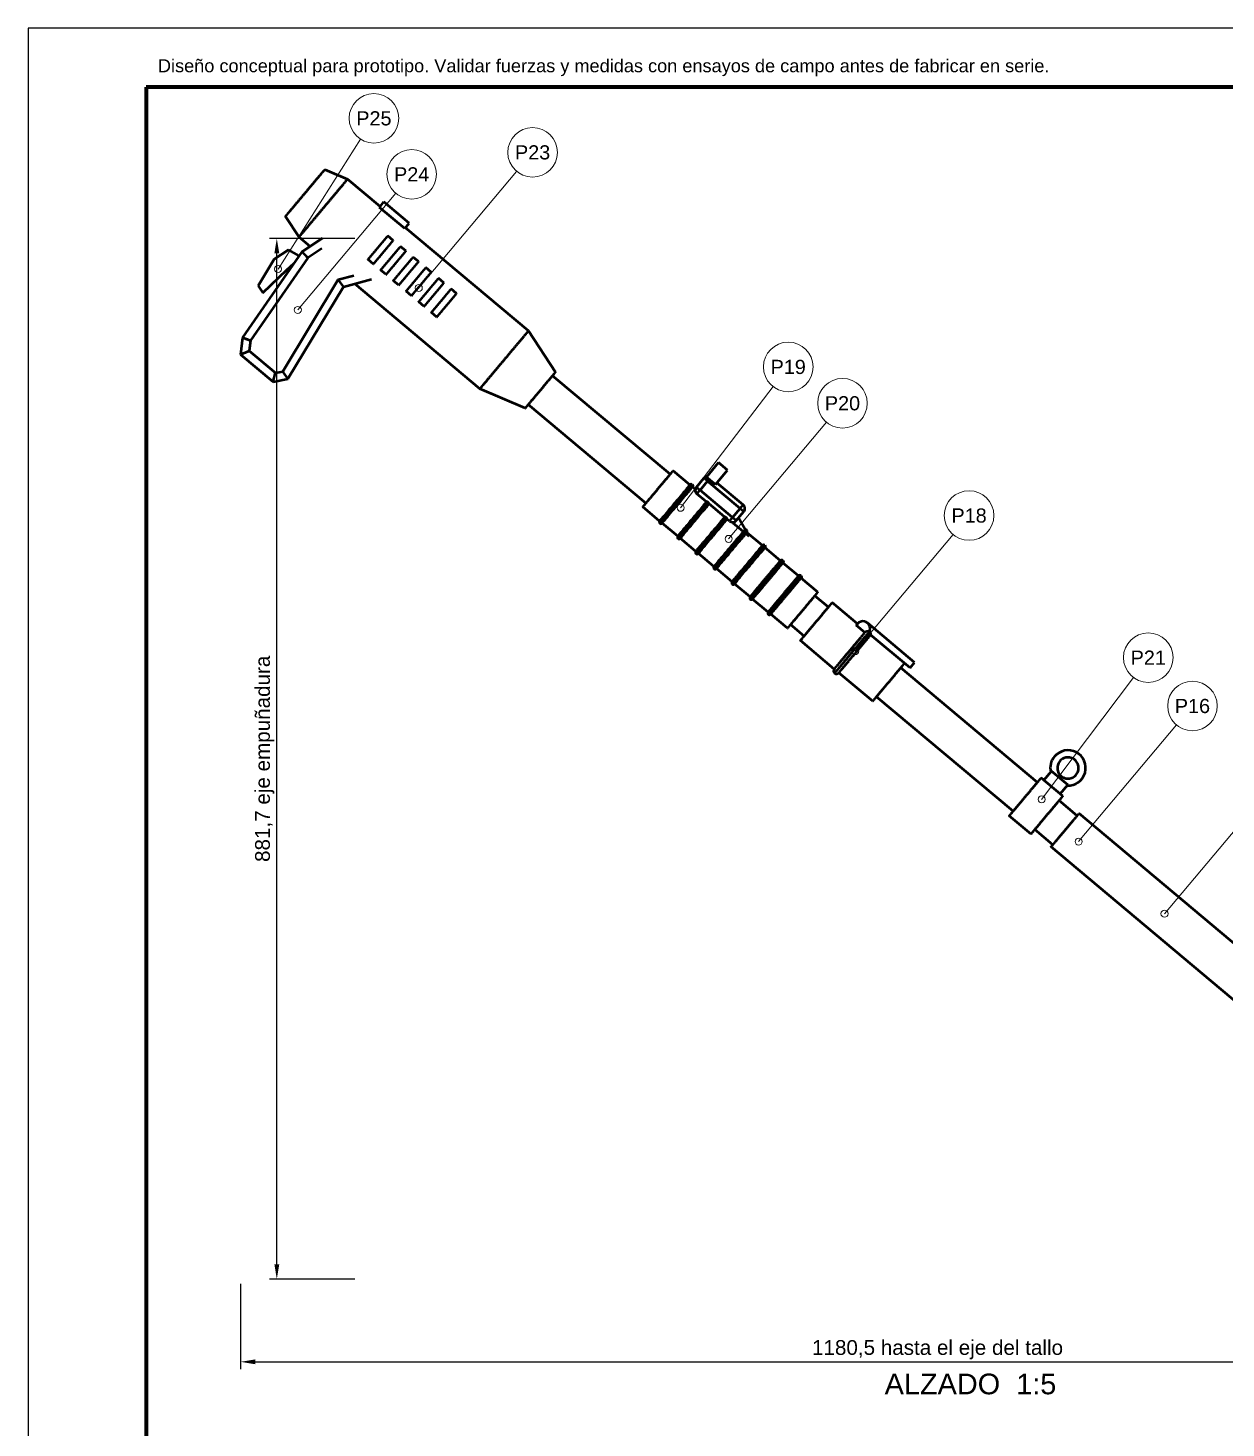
# Model space of a CAD drawing. Header units: millimetres. Extents: x 0 to 2970, y 0 to 2100.
# Drawn here: x 0 to 1015, y 914 to 2100 of the extents above; entities that cross this region are included whole.
import ezdxf
from ezdxf.enums import TextEntityAlignment as Align

# ---------------------------------------------------------------- set-up
doc = ezdxf.new("R2010")
doc.units = ezdxf.units.MM
doc.header["$LTSCALE"] = 5
for name, color, linetype, lineweight in [('COTAS', 4, 'Continuous', 18), ('MARCO', 7, 'Continuous', 70), ('TEXTO', 7, 'Continuous', 25), ('VISIBLE', 7, 'Continuous', 50)]:
    doc.layers.add(name, color=color, linetype=linetype, lineweight=lineweight)
doc.styles.get("Standard").update_dxf_attribs({"font": 'arial.ttf'})
doc.dimstyles.new('ISO25', dxfattribs={"dimscale": 5, "dimtxt": 2.5, "dimasz": 2.5, "dimexe": 1.25, "dimexo": 0.8, "dimgap": 0.8, "dimtad": 1, "dimdec": 1, "dimtxsty": 'Standard', "dimcen": 2.5, "dimclrd": 4, "dimclre": 4, "dimclrt": 7, "dimazin": 3, "dimtfac": 1, "dimtmove": 0, "dimatfit": 3})

msp = doc.modelspace()

# ---------------------------------------------------------------- linework, layer by layer
at = {"layer": 'COTAS'}
for p, q in [((281.65, 2005.76), (211.74, 1895.79)), ((413.82, 1978.55), (330.9, 1879.73)), ((311.41, 1959.95), (228.49, 1861.13)), ((631.05, 1796.19), (552.66, 1693.54)), ((676.25, 1766), (593.33, 1667.18)), ((783.46, 1670.89), (700.54, 1572.07)), ((936.08, 1549.79), (858.41, 1446.52)), ((972.64, 1509.53), (889.72, 1410.71)), ((1045.41, 1448.47), (962.49, 1349.65))]:
    msp.add_line(p, q, dxfattribs=at)
for centre, radius in [((292.92, 2023.48), 21), ((427.32, 1994.64), 21), ((324.91, 1976.04), 21), ((211.74, 1895.79), 3), ((330.9, 1879.73), 3), ((228.49, 1861.13), 3), ((643.79, 1812.88), 21), ((689.75, 1782.08), 21), ((796.96, 1686.98), 21), ((552.66, 1693.54), 3), ((593.33, 1667.18), 3), ((948.7, 1566.57), 21), ((700.54, 1572.07), 3), ((986.14, 1525.62), 21), ((858.41, 1446.52), 3), ((889.72, 1410.71), 3), ((962.49, 1349.65), 3)]:
    msp.add_circle(centre, radius, dxfattribs=at)
at = {"layer": 'MARCO'}
for p, q in [((2920, 2050), (100, 2050)), ((100, 2050), (100, 50))]:
    msp.add_line(p, q, dxfattribs=at)
at = {"layer": 'TEXTO'}
for p, q in [((2970, 2100), (0, 2100)), ((0, 2100), (0, 0))]:
    msp.add_line(p, q, dxfattribs=at)
at = {"layer": 'VISIBLE'}
for p, q in [((251.46, 1980.21), (270.64, 1971.95)), ((298.22, 1948.81), (270.64, 1971.95)), ((297.58, 1948.05), (301.43, 1952.64)), ((319.03, 1930.05), (297.58, 1948.05)), ((322.88, 1934.65), (301.43, 1952.64)), ((229.5, 1922.93), (218.04, 1940.38)), ((319.03, 1930.05), (322.88, 1934.65)), ((239, 1914.96), (229.5, 1922.93)), ((249.47, 1921.83), (232.02, 1910.37)), ((309.37, 1920.1), (304.78, 1923.96)), ((423.85, 1843.4), (319.67, 1930.82)), ((232.02, 1910.37), (181.59, 1837.82)), ((220.5, 1912.2), (208.44, 1904.05)), ((229.58, 1906.85), (220.5, 1912.2)), ((248.96, 1913.12), (237, 1905.26)), ((320.1, 1911.1), (315.5, 1914.96)), ((237, 1905.26), (188.35, 1835.28)), ((208.44, 1904.05), (194.79, 1881.56)), ((219.17, 1895.05), (225.39, 1900.82)), ((292.55, 1900.05), (287.95, 1903.91)), ((330.82, 1902.1), (326.23, 1905.96)), ((198.87, 1875.53), (219.17, 1895.05)), ((215.74, 1809.12), (262.73, 1886.83)), ((262.73, 1886.83), (276.04, 1890.4)), ((267.26, 1880.8), (290.84, 1887.12)), ((303.27, 1891.05), (298.68, 1894.91)), ((314, 1882.05), (309.4, 1885.91)), ((341.55, 1893.1), (336.95, 1896.96)), ((352.27, 1884.11), (347.68, 1887.96)), ((194.79, 1881.56), (198.87, 1875.53)), ((220.13, 1802.86), (267.26, 1880.8)), ((382.71, 1794.37), (276.69, 1883.33)), ((324.72, 1873.05), (320.13, 1876.91)), ((363, 1875.11), (358.4, 1878.96)), ((335.45, 1864.05), (330.85, 1867.91)), ((346.17, 1855.06), (341.58, 1858.91)), ((446.78, 1808.49), (423.85, 1843.4)), ((181.59, 1837.82), (180, 1823.48)), ((188.35, 1835.28), (187.37, 1826.44)), ((180, 1823.48), (207.58, 1800.34)), ((187.37, 1826.44), (209.5, 1807.87)), ((207.58, 1800.34), (220.13, 1802.86)), ((209.5, 1807.87), (215.74, 1809.12)), ((543.79, 1721.87), (444.21, 1805.43)), ((421.07, 1777.85), (382.71, 1794.37)), ((523.22, 1697.35), (423.64, 1780.91)), ((574.52, 1719.58), (584.8, 1731.84)), ((592.46, 1725.41), (584.8, 1731.84)), ((560.61, 1712.97), (546.37, 1724.93)), ((582.18, 1713.16), (592.46, 1725.41)), ((565.16, 1709.16), (562.76, 1711.17)), ((566.04, 1711.03), (572.46, 1718.7)), ((569.1, 1708.46), (575.53, 1716.12)), ((596.68, 1685.32), (569.1, 1708.46)), ((582.18, 1713.16), (574.52, 1719.58)), ((603.11, 1692.98), (575.53, 1716.12)), ((605.68, 1696.05), (583.46, 1714.69)), ((574.65, 1698.58), (566.53, 1705.4)), ((589.97, 1685.73), (576.79, 1696.79)), ((589.97, 1685.73), (576.79, 1696.79)), ((534.9, 1682.33), (520.65, 1694.29)), ((596.68, 1685.32), (603.11, 1692.98)), ((599.74, 1682.75), (606.17, 1690.41)), ((610.68, 1669.31), (601.62, 1685)), ((550.22, 1669.48), (537.05, 1680.53)), ((594.11, 1682.26), (592.11, 1683.93)), ((597.24, 1680.59), (596.82, 1681.33)), ((605.76, 1673.44), (597.24, 1680.59)), ((621.9, 1661.55), (608.83, 1672.52)), ((565.54, 1656.62), (552.37, 1667.68)), ((610.68, 1669.31), (607.91, 1671.64)), ((580.86, 1643.76), (567.69, 1654.82)), ((637.22, 1648.7), (624.04, 1659.75)), ((596.19, 1630.91), (583.01, 1641.97)), ((652.54, 1635.84), (639.36, 1646.9)), ((611.51, 1618.05), (598.33, 1629.11)), ((668.93, 1622.08), (654.68, 1634.04)), ((626.83, 1605.2), (613.65, 1616.25)), ((677.85, 1609.38), (666.36, 1619.02)), ((702.52, 1595.21), (681.07, 1613.21)), ((643.22, 1591.44), (628.97, 1603.4)), ((657.28, 1584.86), (645.79, 1594.51)), ((708.77, 1587.89), (701.66, 1593.86)), ((750.8, 1562.52), (710.97, 1595.95)), ((682.8, 1556.93), (654.07, 1581.03)), ((746.95, 1557.93), (713.51, 1585.98)), ((854.81, 1460.89), (739.14, 1557.95)), ((746.95, 1557.93), (750.8, 1562.52)), ((715.35, 1529.61), (686.63, 1553.72)), ((834.24, 1436.38), (718.57, 1533.44)), ((860.32, 1462.8), (858.02, 1464.72)), ((860.32, 1462.8), (866.75, 1470.46)), ((874.11, 1451.23), (860.32, 1462.8)), ((880.54, 1458.89), (866.75, 1470.46)), ((874.11, 1451.23), (880.54, 1458.89)), ((876.41, 1449.3), (874.11, 1451.23)), ((888.51, 1432.61), (873.19, 1445.47)), ((849.41, 1417.12), (831.03, 1432.55)), ((1058.65, 1293.11), (890.12, 1434.53)), ((867.94, 1408.1), (852.62, 1420.95)), ((1034.87, 1264.77), (866.34, 1406.18))]:
    msp.add_line(p, q, dxfattribs=at)
for centre, radius, start, end in [((575.53, 1716.12), 4, 98.59038, 140), ((575.53, 1716.12), 4, 98.59038, 140), ((569.1, 1708.46), 4, -220, -130), ((569.1, 1708.46), 4, -220, -130), ((603.11, 1692.98), 4, -40, 50), ((603.11, 1692.98), 4, -40, 50), ((535.97, 1681.43), 1.4, -220, -130), ((535.97, 1681.43), 1.4, -490, -400), ((596.68, 1685.32), 4, 230, 320), ((596.68, 1685.32), 4, 230, 320), ((551.3, 1668.58), 1.4, -220, -130), ((551.3, 1668.58), 1.4, -490, -400), ((566.62, 1655.72), 1.4, -220, -130), ((566.62, 1655.72), 1.4, -490, -400), ((581.94, 1642.87), 1.4, -220, -130), ((581.94, 1642.87), 1.4, -490, -400), ((597.26, 1630.01), 1.4, -220, -130), ((597.26, 1630.01), 1.4, -490, -400), ((612.58, 1617.15), 1.4, -220, -130), ((612.58, 1617.15), 1.4, -490, -400), ((627.9, 1604.3), 1.4, -220, -130), ((627.9, 1604.3), 1.4, -490, -400), ((707.11, 1591.35), 6, -29.49211, 155.30271), ((684.71, 1555.32), 2.5, -220, -130), ((684.71, 1555.32), 2.5, -490, -400), ((880.71, 1473.1), 15, -220, -166.8699), ((880.71, 1473.1), 15, -93.1301, 140)]:
    msp.add_arc(centre, radius, start, end, dxfattribs=at)
for points, degree in [([(218.04, 1940.38), (218.46, 1940.88), (219.69, 1942.35), (221.69, 1944.72), (224.33, 1947.88), (227.5, 1951.65), (231.03, 1955.86), (234.75, 1960.3), (238.47, 1964.73), (242, 1968.94), (245.17, 1972.71), (247.82, 1975.87), (249.81, 1978.24), (251.05, 1979.71), (251.46, 1980.21)], 1), ([(229.5, 1922.93), (230.02, 1923.54), (231.54, 1925.35), (233.99, 1928.27), (237.25, 1932.16), (241.15, 1936.8), (245.5, 1941.99), (250.07, 1947.44), (254.65, 1952.9), (259, 1958.08), (262.9, 1962.72), (266.15, 1966.61), (268.61, 1969.53), (270.13, 1971.34), (270.64, 1971.95)], 1), ([(232.02, 1910.37), (232.05, 1910.34), (232.15, 1910.24), (232.3, 1910.08), (232.51, 1909.86), (232.78, 1909.59), (233.11, 1909.26), (233.48, 1908.87), (233.9, 1908.45), (234.35, 1907.98), (234.84, 1907.48), (235.35, 1906.95), (235.89, 1906.4), (236.44, 1905.84), (237, 1905.26)], 1), ([(232.02, 1910.37), (232.05, 1910.34), (232.15, 1910.24), (232.3, 1910.08), (232.51, 1909.86), (232.78, 1909.59), (233.11, 1909.26), (233.48, 1908.87), (233.9, 1908.45), (234.35, 1907.98), (234.84, 1907.48), (235.35, 1906.95), (235.89, 1906.4), (236.44, 1905.84), (237, 1905.26)], 1), ([(267.26, 1880.8), (267.23, 1880.84), (267.15, 1880.95), (267.01, 1881.14), (266.81, 1881.4), (266.57, 1881.73), (266.27, 1882.12), (265.93, 1882.57), (265.55, 1883.07), (265.14, 1883.63), (264.69, 1884.22), (264.22, 1884.84), (263.74, 1885.49), (263.23, 1886.16), (262.73, 1886.83)], 1), ([(382.71, 1794.37), (383.23, 1794.98), (384.75, 1796.8), (387.2, 1799.72), (390.46, 1803.6), (394.36, 1808.25), (398.7, 1813.43), (403.28, 1818.88), (407.86, 1824.34), (412.21, 1829.52), (416.11, 1834.17), (419.36, 1838.05), (421.81, 1840.97), (423.34, 1842.78), (423.85, 1843.4)], 1), ([(181.59, 1837.82), (181.63, 1837.8), (181.75, 1837.75), (181.96, 1837.67), (182.25, 1837.57), (182.62, 1837.43), (183.06, 1837.26), (183.57, 1837.07), (184.13, 1836.86), (184.75, 1836.63), (185.41, 1836.38), (186.11, 1836.12), (186.84, 1835.84), (187.59, 1835.56), (188.35, 1835.28)], 1), ([(181.59, 1837.82), (181.63, 1837.8), (181.75, 1837.75), (181.96, 1837.67), (182.25, 1837.57), (182.62, 1837.43), (183.06, 1837.26), (183.57, 1837.07), (184.13, 1836.86), (184.75, 1836.63), (185.41, 1836.38), (186.11, 1836.12), (186.84, 1835.84), (187.59, 1835.56), (188.35, 1835.28)], 1), ([(180, 1823.48), (180.05, 1823.5), (180.18, 1823.56), (180.41, 1823.65), (180.73, 1823.77), (181.13, 1823.93), (181.61, 1824.13), (182.16, 1824.35), (182.77, 1824.59), (183.45, 1824.86), (184.17, 1825.15), (184.94, 1825.46), (185.73, 1825.78), (186.54, 1826.11), (187.37, 1826.44)], 1), ([(207.58, 1800.34), (207.59, 1800.39), (207.63, 1800.53), (207.69, 1800.76), (207.77, 1801.09), (207.87, 1801.49), (208, 1801.98), (208.14, 1802.55), (208.3, 1803.17), (208.48, 1803.86), (208.67, 1804.6), (208.86, 1805.38), (209.07, 1806.19), (209.28, 1807.02), (209.5, 1807.87)], 1), ([(220.13, 1802.86), (220.11, 1802.9), (220.02, 1803.02), (219.89, 1803.21), (219.7, 1803.48), (219.46, 1803.82), (219.17, 1804.22), (218.85, 1804.69), (218.48, 1805.22), (218.08, 1805.79), (217.64, 1806.4), (217.19, 1807.05), (216.72, 1807.72), (216.23, 1808.42), (215.74, 1809.12)], 1), ([(421.07, 1777.85), (421.39, 1778.23), (422.34, 1779.37), (423.87, 1781.19), (425.91, 1783.62), (428.35, 1786.52), (431.06, 1789.76), (433.92, 1793.17), (436.78, 1796.58), (439.5, 1799.82), (441.94, 1802.72), (443.97, 1805.15), (445.51, 1806.97), (446.46, 1808.11), (446.78, 1808.49)], 1), ([(520.65, 1694.29), (520.98, 1694.67), (521.93, 1695.81), (523.46, 1697.63), (525.49, 1700.06), (527.93, 1702.96), (530.65, 1706.2), (533.51, 1709.61), (536.37, 1713.02), (539.09, 1716.26), (541.52, 1719.16), (543.56, 1721.59), (545.09, 1723.41), (546.04, 1724.55), (546.37, 1724.93)], 1), ([(535.07, 1680.36), (535.42, 1680.77), (536.44, 1681.98), (538.08, 1683.94), (540.25, 1686.53), (542.86, 1689.64), (545.77, 1693.11), (548.83, 1696.75), (551.89, 1700.4), (554.8, 1703.87), (557.41, 1706.97), (559.59, 1709.57), (561.22, 1711.52), (562.24, 1712.74), (562.59, 1713.15)], 1), ([(575.53, 1716.12), (575.98, 1716.66), (576.42, 1717.19), (576.81, 1717.66)], 3), ([(550.4, 1667.5), (550.63, 1667.79), (551.34, 1668.63), (552.49, 1670), (554.05, 1671.86), (555.95, 1674.13), (558.14, 1676.74), (560.54, 1679.59), (563.06, 1682.6), (565.62, 1685.65), (568.13, 1688.64), (570.51, 1691.47), (572.66, 1694.03), (574.51, 1696.25), (576.01, 1698.03)], 1), ([(566.26, 1705.64), (566.24, 1705.67)], 1), ([(566.26, 1705.64), (566.26, 1705.64)], 1), ([(566.42, 1705.5), (566.34, 1705.57), (566.27, 1705.64)], 2), ([(566.53, 1705.4), (566.42, 1705.5)], 1), ([(565.72, 1654.65), (565.95, 1654.93), (566.66, 1655.77), (567.81, 1657.15), (569.37, 1659), (571.27, 1661.27), (573.46, 1663.88), (575.86, 1666.74), (578.38, 1669.74), (580.94, 1672.8), (583.45, 1675.79), (585.83, 1678.61), (587.98, 1681.18), (589.83, 1683.39), (591.33, 1685.17)], 1), ([(581.04, 1641.79), (581.31, 1642.12), (582.13, 1643.09), (583.45, 1644.67), (585.23, 1646.79), (587.4, 1649.37), (589.85, 1652.3), (592.51, 1655.47), (595.26, 1658.74), (597.99, 1662), (600.59, 1665.1), (602.96, 1667.92), (605, 1670.35), (606.63, 1672.3), (607.79, 1673.68)], 1), ([(596.36, 1628.94), (596.7, 1629.35), (597.72, 1630.56), (599.36, 1632.51), (601.54, 1635.11), (604.15, 1638.22), (607.05, 1641.68), (610.11, 1645.33), (613.17, 1648.98), (616.08, 1652.44), (618.69, 1655.55), (620.87, 1658.15), (622.51, 1660.1), (623.52, 1661.31), (623.87, 1661.72)], 1), ([(611.51, 1618.05), (611.83, 1618.44), (612.78, 1619.57), (614.31, 1621.4), (616.35, 1623.82), (618.78, 1626.73), (621.5, 1629.97), (624.36, 1633.37), (627.22, 1636.78), (629.94, 1640.02), (632.38, 1642.93), (634.41, 1645.35), (635.95, 1647.18), (636.9, 1648.31), (637.22, 1648.7)], 1), ([(611.68, 1616.08), (612.02, 1616.49), (613.04, 1617.7), (614.68, 1619.66), (616.86, 1622.25), (619.47, 1625.36), (622.37, 1628.83), (625.43, 1632.47), (628.5, 1636.12), (631.4, 1639.59), (634.01, 1642.7), (636.19, 1645.29), (637.83, 1647.24), (638.85, 1648.46), (639.19, 1648.87)], 1), ([(613.65, 1616.25), (613.97, 1616.64), (614.92, 1617.77), (616.46, 1619.6), (618.49, 1622.02), (620.93, 1624.93), (623.65, 1628.17), (626.51, 1631.57), (629.37, 1634.98), (632.09, 1638.22), (634.52, 1641.13), (636.56, 1643.55), (638.09, 1645.38), (639.04, 1646.51), (639.36, 1646.9)], 1), ([(626.83, 1605.2), (627.15, 1605.58), (628.1, 1606.71), (629.63, 1608.54), (631.67, 1610.97), (634.11, 1613.87), (636.82, 1617.11), (639.68, 1620.52), (642.54, 1623.93), (645.26, 1627.17), (647.7, 1630.07), (649.73, 1632.5), (651.27, 1634.32), (652.22, 1635.46), (652.54, 1635.84)], 1), ([(627, 1603.23), (627.35, 1603.64), (628.36, 1604.85), (630, 1606.8), (632.18, 1609.4), (634.79, 1612.51), (637.69, 1615.97), (640.76, 1619.62), (643.82, 1623.27), (646.72, 1626.73), (649.33, 1629.84), (651.51, 1632.44), (653.15, 1634.39), (654.17, 1635.6), (654.51, 1636.01)], 1), ([(628.97, 1603.4), (629.29, 1603.78), (630.25, 1604.92), (631.78, 1606.74), (633.81, 1609.17), (636.25, 1612.07), (638.97, 1615.31), (641.83, 1618.72), (644.69, 1622.13), (647.41, 1625.37), (649.84, 1628.27), (651.88, 1630.7), (653.41, 1632.52), (654.36, 1633.66), (654.68, 1634.04)], 1), ([(643.22, 1591.44), (643.54, 1591.83), (644.49, 1592.96), (646.03, 1594.78), (648.06, 1597.21), (650.5, 1600.12), (653.22, 1603.35), (656.08, 1606.76), (658.94, 1610.17), (661.65, 1613.41), (664.09, 1616.32), (666.13, 1618.74), (667.66, 1620.57), (668.61, 1621.7), (668.93, 1622.08)], 1), ([(654.07, 1581.03), (654.41, 1581.44), (655.41, 1582.63), (657.01, 1584.54), (659.15, 1587.09), (661.71, 1590.14), (664.56, 1593.54), (667.57, 1597.12), (670.57, 1600.7), (673.42, 1604.1), (675.98, 1607.15), (678.12, 1609.7), (679.73, 1611.61), (680.73, 1612.8), (681.07, 1613.21)], 1), ([(682.8, 1556.93), (683.06, 1557.24), (683.82, 1558.16), (685.07, 1559.64), (686.75, 1561.65), (688.8, 1564.09), (691.14, 1566.87), (693.67, 1569.89), (696.31, 1573.03), (698.94, 1576.17), (701.48, 1579.19), (703.81, 1581.97), (705.85, 1584.41), (707.53, 1586.41), (708.77, 1587.89)], 1), ([(683.1, 1553.41), (683.42, 1553.79), (684.37, 1554.91), (685.9, 1556.74), (687.95, 1559.18), (690.43, 1562.14), (693.24, 1565.49), (696.26, 1569.09), (699.37, 1572.79), (702.42, 1576.43), (705.3, 1579.86), (707.88, 1582.93), (710.05, 1585.52), (711.72, 1587.51), (712.81, 1588.81)], 1), ([(686.63, 1553.72), (686.96, 1554.12), (687.96, 1555.31), (689.57, 1557.23), (691.71, 1559.77), (694.27, 1562.82), (697.12, 1566.22), (700.12, 1569.8), (703.13, 1573.38), (705.98, 1576.78), (708.54, 1579.83), (710.68, 1582.38), (712.29, 1584.3), (713.28, 1585.49), (713.62, 1585.89)], 1), ([(712.33, 1588.4), (712.35, 1588.44)], 1), ([(712.81, 1588.81), (712.72, 1588.89), (712.62, 1588.96)], 2), ([(715.35, 1529.61), (715.69, 1530.01), (716.69, 1531.2), (718.3, 1533.12), (720.43, 1535.67), (722.99, 1538.72), (725.85, 1542.12), (728.85, 1545.7), (731.85, 1549.28), (734.71, 1552.68), (737.27, 1555.73), (739.4, 1558.28), (741.01, 1560.19), (742.01, 1561.38), (742.35, 1561.78)], 1), ([(831.03, 1432.55), (831.36, 1432.95), (832.36, 1434.14), (833.97, 1436.06), (836.11, 1438.61), (838.67, 1441.66), (841.52, 1445.06), (844.52, 1448.64), (847.53, 1452.22), (850.38, 1455.62), (852.94, 1458.67), (855.08, 1461.21), (856.69, 1463.13), (857.68, 1464.32), (858.02, 1464.72)], 1), ([(849.41, 1417.12), (849.75, 1417.53), (850.75, 1418.72), (852.36, 1420.63), (854.49, 1423.18), (857.05, 1426.23), (859.9, 1429.63), (862.91, 1433.21), (865.91, 1436.79), (868.77, 1440.19), (871.32, 1443.24), (873.46, 1445.79), (875.07, 1447.7), (876.07, 1448.89), (876.41, 1449.3)], 1), ([(866.34, 1406.18), (866.64, 1406.54), (867.52, 1407.59), (868.93, 1409.27), (870.82, 1411.52), (873.07, 1414.21), (875.58, 1417.2), (878.23, 1420.35), (880.88, 1423.51), (883.39, 1426.5), (885.64, 1429.19), (887.53, 1431.43), (888.94, 1433.12), (889.82, 1434.17), (890.12, 1434.53)], 1)]:
    msp.add_open_spline(points, degree=degree, dxfattribs=at)
for points, degree, knots in [([(287.95, 1903.91), (288.56, 1904.63), (289.16, 1905.35), (289.78, 1906.08), (290.39, 1906.81), (291.01, 1907.55), (291.63, 1908.29), (292.25, 1909.03), (292.88, 1909.78), (294.13, 1911.27), (295.38, 1912.76), (296, 1913.5), (296.62, 1914.24), (297.24, 1914.97), (297.86, 1915.71), (298.46, 1916.43), (299.07, 1917.16), (299.67, 1917.87), (300.27, 1918.59), (300.86, 1919.29), (301.44, 1919.99), (302.02, 1920.67), (302.59, 1921.35), (303.15, 1922.01), (303.7, 1922.68), (304.24, 1923.32), (304.78, 1923.96)], 2, [0, 0, 0, 0.0714286, 0.0714286, 0.1428571, 0.1428571, 0.2142857, 0.2142857, 0.2857143, 0.2857143, 0.4285714, 0.4285714, 0.5, 0.5, 0.5714286, 0.5714286, 0.6428571, 0.6428571, 0.7142857, 0.7142857, 0.7857143, 0.7857143, 0.8571429, 0.8571429, 0.9285714, 0.9285714, 1, 1, 1]), ([(292.55, 1900.05), (293.15, 1900.77), (293.76, 1901.49), (294.37, 1902.22), (294.99, 1902.96), (295.61, 1903.7), (296.23, 1904.43), (296.85, 1905.18), (297.48, 1905.92), (298.73, 1907.41), (299.98, 1908.9), (300.6, 1909.64), (301.22, 1910.38), (301.84, 1911.12), (302.45, 1911.85), (303.06, 1912.58), (303.67, 1913.3), (304.27, 1914.02), (304.87, 1914.73), (305.45, 1915.43), (306.04, 1916.13), (306.61, 1916.81), (307.19, 1917.49), (307.74, 1918.16), (308.3, 1918.82), (308.84, 1919.46), (309.37, 1920.1)], 2, [0, 0, 0, 0.0714286, 0.0714286, 0.1428571, 0.1428571, 0.2142857, 0.2142857, 0.2857143, 0.2857143, 0.4285714, 0.4285714, 0.5, 0.5, 0.5714286, 0.5714286, 0.6428571, 0.6428571, 0.7142857, 0.7142857, 0.7857143, 0.7857143, 0.8571429, 0.8571429, 0.9285714, 0.9285714, 1, 1, 1]), ([(298.68, 1894.91), (299.28, 1895.63), (299.89, 1896.35), (300.5, 1897.08), (301.12, 1897.81), (301.74, 1898.55), (302.36, 1899.29), (302.98, 1900.04), (303.6, 1900.78), (304.85, 1902.27), (306.1, 1903.76), (306.73, 1904.5), (307.35, 1905.24), (307.96, 1905.98), (308.58, 1906.71), (309.19, 1907.44), (309.8, 1908.16), (310.4, 1908.87), (311, 1909.59), (311.58, 1910.29), (312.17, 1910.99), (312.74, 1911.67), (313.31, 1912.35), (313.87, 1913.02), (314.43, 1913.68), (314.96, 1914.32), (315.5, 1914.96)], 2, [0, 0, 0, 0.0714286, 0.0714286, 0.1428571, 0.1428571, 0.2142857, 0.2142857, 0.2857143, 0.2857143, 0.4285714, 0.4285714, 0.5, 0.5, 0.5714286, 0.5714286, 0.6428571, 0.6428571, 0.7142857, 0.7142857, 0.7857143, 0.7857143, 0.8571429, 0.8571429, 0.9285714, 0.9285714, 1, 1, 1]), ([(303.27, 1891.05), (303.88, 1891.77), (304.48, 1892.49), (305.1, 1893.23), (305.71, 1893.96), (306.33, 1894.7), (306.95, 1895.44), (307.58, 1896.18), (308.2, 1896.92), (309.45, 1898.41), (310.7, 1899.9), (311.32, 1900.64), (311.94, 1901.38), (312.56, 1902.12), (313.18, 1902.85), (313.79, 1903.58), (314.39, 1904.3), (314.99, 1905.02), (315.59, 1905.73), (316.18, 1906.43), (316.77, 1907.13), (317.34, 1907.81), (317.91, 1908.5), (318.47, 1909.16), (319.02, 1909.82), (319.56, 1910.46), (320.1, 1911.1)], 2, [0, 0, 0, 0.0714286, 0.0714286, 0.1428571, 0.1428571, 0.2142857, 0.2142857, 0.2857143, 0.2857143, 0.4285714, 0.4285714, 0.5, 0.5, 0.5714286, 0.5714286, 0.6428571, 0.6428571, 0.7142857, 0.7142857, 0.7857143, 0.7857143, 0.8571429, 0.8571429, 0.9285714, 0.9285714, 1, 1, 1]), ([(309.4, 1885.91), (310.01, 1886.63), (310.61, 1887.35), (311.23, 1888.08), (311.84, 1888.81), (312.46, 1889.55), (313.08, 1890.29), (314.33, 1891.78), (315.58, 1893.27), (316.2, 1894.02), (316.83, 1894.76), (317.45, 1895.5), (318.07, 1896.24), (318.69, 1896.98), (319.3, 1897.71), (319.91, 1898.44), (320.52, 1899.16), (321.12, 1899.88), (321.72, 1900.59), (322.31, 1901.29), (322.89, 1901.99), (323.47, 1902.67), (324.04, 1903.35), (324.6, 1904.02), (325.15, 1904.68), (325.69, 1905.32), (326.23, 1905.96)], 2, [0, 0, 0, 0.0714286, 0.0714286, 0.1428571, 0.1428571, 0.2142857, 0.2142857, 0.3571429, 0.3571429, 0.4285714, 0.4285714, 0.5, 0.5, 0.5714286, 0.5714286, 0.6428571, 0.6428571, 0.7142857, 0.7142857, 0.7857143, 0.7857143, 0.8571429, 0.8571429, 0.9285714, 0.9285714, 1, 1, 1]), ([(314, 1882.05), (314.6, 1882.77), (315.21, 1883.5), (315.82, 1884.23), (316.44, 1884.96), (317.06, 1885.7), (317.68, 1886.44), (318.92, 1887.92), (320.18, 1889.41), (320.8, 1890.16), (321.42, 1890.9), (322.05, 1891.64), (322.67, 1892.39), (323.28, 1893.12), (323.9, 1893.85), (324.51, 1894.58), (325.12, 1895.31), (325.72, 1896.02), (326.32, 1896.73), (326.9, 1897.43), (327.49, 1898.13), (328.06, 1898.81), (328.64, 1899.5), (329.19, 1900.16), (329.75, 1900.82), (330.29, 1901.46), (330.82, 1902.1)], 2, [0, 0, 0, 0.0714286, 0.0714286, 0.1428571, 0.1428571, 0.2142857, 0.2142857, 0.3571429, 0.3571429, 0.4285714, 0.4285714, 0.5, 0.5, 0.5714286, 0.5714286, 0.6428571, 0.6428571, 0.7142857, 0.7142857, 0.7857143, 0.7857143, 0.8571429, 0.8571429, 0.9285714, 0.9285714, 1, 1, 1]), ([(320.13, 1876.91), (320.73, 1877.63), (321.34, 1878.35), (321.95, 1879.08), (322.56, 1879.82), (323.18, 1880.55), (323.8, 1881.29), (325.05, 1882.78), (326.3, 1884.27), (326.93, 1885.02), (327.55, 1885.76), (328.18, 1886.5), (328.8, 1887.24), (329.41, 1887.98), (330.03, 1888.71), (330.64, 1889.44), (331.25, 1890.16), (331.85, 1890.88), (332.44, 1891.59), (333.03, 1892.29), (333.62, 1892.99), (334.19, 1893.67), (334.76, 1894.35), (335.32, 1895.02), (335.88, 1895.68), (336.41, 1896.32), (336.95, 1896.96)], 2, [0, 0, 0, 0.0714286, 0.0714286, 0.1428571, 0.1428571, 0.2142857, 0.2142857, 0.3571429, 0.3571429, 0.4285714, 0.4285714, 0.5, 0.5, 0.5714286, 0.5714286, 0.6428571, 0.6428571, 0.7142857, 0.7142857, 0.7857143, 0.7857143, 0.8571429, 0.8571429, 0.9285714, 0.9285714, 1, 1, 1]), ([(324.72, 1873.05), (325.33, 1873.77), (325.93, 1874.5), (326.55, 1875.23), (327.16, 1875.96), (327.78, 1876.7), (328.4, 1877.44), (329.65, 1878.92), (330.9, 1880.42), (331.52, 1881.16), (332.15, 1881.9), (332.77, 1882.65), (333.39, 1883.39), (334.01, 1884.12), (334.63, 1884.86), (335.23, 1885.58), (335.84, 1886.31), (336.44, 1887.02), (337.04, 1887.73), (337.63, 1888.43), (338.21, 1889.13), (338.79, 1889.81), (339.36, 1890.5), (339.92, 1891.16), (340.47, 1891.82), (341.01, 1892.46), (341.55, 1893.1)], 2, [0, 0, 0, 0.0714286, 0.0714286, 0.1428571, 0.1428571, 0.2142857, 0.2142857, 0.3571429, 0.3571429, 0.4285714, 0.4285714, 0.5, 0.5, 0.5714286, 0.5714286, 0.6428571, 0.6428571, 0.7142857, 0.7142857, 0.7857143, 0.7857143, 0.8571429, 0.8571429, 0.9285714, 0.9285714, 1, 1, 1]), ([(330.85, 1867.91), (331.46, 1868.63), (332.06, 1869.35), (332.68, 1870.09), (333.29, 1870.82), (333.91, 1871.56), (334.53, 1872.29), (335.78, 1873.78), (337.03, 1875.27), (337.65, 1876.02), (338.28, 1876.76), (338.9, 1877.5), (339.52, 1878.24), (340.14, 1878.98), (340.75, 1879.71), (341.36, 1880.44), (341.97, 1881.16), (342.57, 1881.88), (343.17, 1882.59), (343.76, 1883.29), (344.34, 1883.99), (344.92, 1884.67), (345.49, 1885.36), (346.04, 1886.02), (346.6, 1886.68), (347.14, 1887.32), (347.68, 1887.96)], 2, [0, 0, 0, 0.0714286, 0.0714286, 0.1428571, 0.1428571, 0.2142857, 0.2142857, 0.3571429, 0.3571429, 0.4285714, 0.4285714, 0.5, 0.5, 0.5714286, 0.5714286, 0.6428571, 0.6428571, 0.7142857, 0.7142857, 0.7857143, 0.7857143, 0.8571429, 0.8571429, 0.9285714, 0.9285714, 1, 1, 1]), ([(335.45, 1864.05), (336.05, 1864.78), (336.66, 1865.5), (337.27, 1866.23), (337.89, 1866.96), (338.51, 1867.7), (339.13, 1868.44), (340.37, 1869.92), (341.62, 1871.42), (342.25, 1872.16), (342.87, 1872.91), (343.5, 1873.65), (344.12, 1874.39), (344.73, 1875.12), (345.35, 1875.86), (345.96, 1876.58), (346.57, 1877.31), (347.17, 1878.02), (347.77, 1878.73), (348.35, 1879.43), (348.94, 1880.13), (349.51, 1880.82), (350.08, 1881.5), (350.64, 1882.16), (351.2, 1882.82), (351.73, 1883.46), (352.27, 1884.11)], 2, [0, 0, 0, 0.0714286, 0.0714286, 0.1428571, 0.1428571, 0.2142857, 0.2142857, 0.3571429, 0.3571429, 0.4285714, 0.4285714, 0.5, 0.5, 0.5714286, 0.5714286, 0.6428571, 0.6428571, 0.7142857, 0.7142857, 0.7857143, 0.7857143, 0.8571429, 0.8571429, 0.9285714, 0.9285714, 1, 1, 1]), ([(341.58, 1858.91), (342.18, 1859.63), (342.79, 1860.35), (343.4, 1861.09), (344.01, 1861.82), (344.63, 1862.56), (345.25, 1863.3), (346.5, 1864.78), (347.75, 1866.27), (348.38, 1867.02), (349, 1867.76), (349.62, 1868.5), (350.25, 1869.24), (350.86, 1869.98), (351.48, 1870.71), (352.09, 1871.44), (352.7, 1872.17), (353.3, 1872.88), (353.89, 1873.59), (354.48, 1874.29), (355.07, 1874.99), (355.64, 1875.67), (356.21, 1876.36), (356.77, 1877.02), (357.33, 1877.68), (357.86, 1878.32), (358.4, 1878.96)], 2, [0, 0, 0, 0.0714286, 0.0714286, 0.1428571, 0.1428571, 0.2142857, 0.2142857, 0.3571429, 0.3571429, 0.4285714, 0.4285714, 0.5, 0.5, 0.5714286, 0.5714286, 0.6428571, 0.6428571, 0.7142857, 0.7142857, 0.7857143, 0.7857143, 0.8571429, 0.8571429, 0.9285714, 0.9285714, 1, 1, 1]), ([(346.17, 1855.06), (346.78, 1855.78), (347.38, 1856.5), (348, 1857.23), (348.61, 1857.96), (349.23, 1858.7), (349.85, 1859.44), (351.1, 1860.93), (352.35, 1862.42), (352.97, 1863.16), (353.6, 1863.91), (354.22, 1864.65), (354.84, 1865.39), (355.46, 1866.12), (356.08, 1866.86), (356.68, 1867.58), (357.29, 1868.31), (357.89, 1869.02), (358.49, 1869.74), (359.08, 1870.44), (359.66, 1871.13), (360.24, 1871.82), (360.81, 1872.5), (361.37, 1873.16), (361.92, 1873.83), (362.46, 1874.47), (363, 1875.11)], 2, [0, 0, 0, 0.0714286, 0.0714286, 0.1428571, 0.1428571, 0.2142857, 0.2142857, 0.3571429, 0.3571429, 0.4285714, 0.4285714, 0.5, 0.5, 0.5714286, 0.5714286, 0.6428571, 0.6428571, 0.7142857, 0.7142857, 0.7857143, 0.7857143, 0.8571429, 0.8571429, 0.9285714, 0.9285714, 1, 1, 1]), ([(560.61, 1712.97), (560.61, 1712.97), (560.61, 1712.97), (560.61, 1712.97), (560.61, 1712.97), (560.27, 1712.57), (559.62, 1711.79), (558.97, 1711.02), (558.01, 1709.88), (556.82, 1708.45), (555.63, 1707.03), (554.2, 1705.33), (552.64, 1703.48), (551.09, 1701.62), (549.41, 1699.62), (547.73, 1697.62), (546.05, 1695.62), (544.37, 1693.62), (542.82, 1691.77), (541.27, 1689.92), (539.85, 1688.22), (538.66, 1686.81), (537.47, 1685.39), (536.52, 1684.26), (535.88, 1683.5), (535.24, 1682.73), (534.9, 1682.33), (534.9, 1682.33)], 3, [0, 0, 0, 0, 0.0006982, 0.0006982, 0.0006982, 0.1258979, 0.1258979, 0.1258979, 0.2510976, 0.2510976, 0.2510976, 0.3758977, 0.3758977, 0.3758977, 0.5006978, 0.5006978, 0.5006978, 0.6254979, 0.6254979, 0.6254979, 0.750298, 0.750298, 0.750298, 0.875149, 0.875149, 0.875149, 1, 1, 1, 1]), ([(537.05, 1680.53), (537.05, 1680.53), (537.38, 1680.93), (538.03, 1681.71), (538.68, 1682.48), (539.64, 1683.63), (540.84, 1685.06), (542.04, 1686.48), (543.46, 1688.18), (545.02, 1690.03), (546.57, 1691.88), (548.25, 1693.88), (549.93, 1695.89), (551.62, 1697.9), (553.3, 1699.9), (554.86, 1701.76), (556.41, 1703.61), (557.84, 1705.31), (559.02, 1706.72), (560.21, 1708.13), (561.15, 1709.26), (561.79, 1710.02), (562.43, 1710.78), (562.76, 1711.18), (562.76, 1711.17)], 3, [0, 0, 0, 0, 0.06277425, 0.06277425, 0.06277425, 0.12554851, 0.12554851, 0.12554851, 0.1879486, 0.1879486, 0.1879486, 0.2503487, 0.2503487, 0.2503487, 0.3129486, 0.3129486, 0.3129486, 0.37554851, 0.37554851, 0.37554851, 0.43777405, 0.43777405, 0.43777405, 0.49999958, 0.49999958, 0.49999958, 0.49999958]), ([(562.59, 1713.15), (562.33, 1713.36), (562, 1713.48), (561.66, 1713.47), (561.26, 1713.47), (560.87, 1713.28), (560.61, 1712.97)], 3, [0, 0, 0, 0, 0.4549998, 0.4549998, 0.4549998, 1, 1, 1, 1]), ([(562.59, 1713.15), (562.89, 1712.9), (563.07, 1712.51), (563.09, 1712.12), (563.1, 1711.78), (562.98, 1711.43), (562.76, 1711.17)], 3, [0, 0, 0, 0, 0.5350006, 0.5350006, 0.5350006, 1, 1, 1, 1]), ([(565.16, 1709.16), (565.16, 1709.16), (565.12, 1708.99), (565.1, 1708.61), (565.1, 1708.4), (565.1, 1708.12), (565.17, 1707.74), (565.23, 1707.41), (565.34, 1707), (565.6, 1706.52), (565.68, 1706.38), (565.78, 1706.23), (565.89, 1706.08), (566.06, 1705.85), (566.28, 1705.61), (566.53, 1705.4)], 3, [0, 0, 0, 0, 0.4127277, 0.4127277, 0.4127277, 0.6430605, 0.6430605, 0.6430605, 0.8451436, 0.8451436, 0.8451436, 0.9046576, 0.9046576, 0.9046576, 1, 1, 1, 1]), ([(566.03, 1705.9), (565.79, 1706.19), (565.62, 1706.48), (565.49, 1706.74), (565.35, 1707.03), (565.27, 1707.28), (565.22, 1707.51), (565.16, 1707.73), (565.13, 1707.92), (565.12, 1708.09)], 3, [0, 0, 0, 0, 0.3209914, 0.3209914, 0.3209914, 0.6667462, 0.6667462, 0.6667462, 1, 1, 1, 1]), ([(566.04, 1711.03), (566.05, 1711.03), (566.06, 1711.02), (566.08, 1710.99), (566.11, 1710.97), (566.16, 1710.93), (566.21, 1710.89), (566.27, 1710.84), (566.34, 1710.78), (566.42, 1710.71), (566.51, 1710.64), (566.61, 1710.56), (566.7, 1710.47), (566.82, 1710.38), (566.93, 1710.28), (567.06, 1710.17), (567.19, 1710.07), (567.33, 1709.95), (567.47, 1709.83), (567.62, 1709.71), (567.77, 1709.58), (567.93, 1709.45), (568.09, 1709.31), (568.25, 1709.17), (568.42, 1709.04), (568.76, 1708.75), (569.1, 1708.46)], 2, [0, 0, 0, 0.1121997, 0.1121997, 0.2243995, 0.2243995, 0.3365992, 0.3365992, 0.448799, 0.448799, 0.5609987, 0.5609987, 0.6731984, 0.6731984, 0.7853982, 0.7853982, 0.8975979, 0.8975979, 1.0097976, 1.0097976, 1.1219974, 1.1219974, 1.2341971, 1.2341971, 1.3463969, 1.3463969, 1.5707963, 1.5707963, 1.5707963]), ([(566.53, 1705.4), (566.54, 1705.41), (566.55, 1705.42), (566.57, 1705.45), (566.59, 1705.48), (566.63, 1705.52), (566.67, 1705.57), (566.73, 1705.64), (566.78, 1705.7), (566.85, 1705.79), (566.92, 1705.87), (567.01, 1705.97), (567.09, 1706.07), (567.19, 1706.18), (567.28, 1706.3), (567.39, 1706.43), (567.5, 1706.55), (567.61, 1706.69), (567.73, 1706.83), (567.86, 1706.98), (567.98, 1707.13), (568.12, 1707.29), (568.25, 1707.45), (568.39, 1707.62), (568.53, 1707.78), (568.81, 1708.12), (569.1, 1708.46)], 2, [0, 0, 0, 0.0714286, 0.0714286, 0.1428571, 0.1428571, 0.2142857, 0.2142857, 0.2857143, 0.2857143, 0.3571429, 0.3571429, 0.4285714, 0.4285714, 0.5, 0.5, 0.5714286, 0.5714286, 0.6428571, 0.6428571, 0.7142857, 0.7142857, 0.7857143, 0.7857143, 0.8571429, 0.8571429, 1, 1, 1]), ([(575.53, 1716.12), (575.18, 1716.41), (574.85, 1716.7), (574.68, 1716.83), (574.52, 1716.97), (574.36, 1717.11), (574.2, 1717.24), (574.05, 1717.37), (573.9, 1717.49), (573.76, 1717.61), (573.62, 1717.73), (573.49, 1717.83), (573.36, 1717.94), (573.25, 1718.04), (573.13, 1718.13), (573.03, 1718.22), (572.93, 1718.3), (572.85, 1718.37), (572.77, 1718.44), (572.7, 1718.5), (572.64, 1718.55), (572.59, 1718.59), (572.54, 1718.63), (572.51, 1718.66), (572.48, 1718.68), (572.47, 1718.69), (572.46, 1718.7)], 2, [0, 0, 0, 0.1428571, 0.1428571, 0.2142857, 0.2142857, 0.2857143, 0.2857143, 0.3571429, 0.3571429, 0.4285714, 0.4285714, 0.5, 0.5, 0.5714286, 0.5714286, 0.6428571, 0.6428571, 0.7142857, 0.7142857, 0.7857143, 0.7857143, 0.8571429, 0.8571429, 0.9285714, 0.9285714, 1, 1, 1]), ([(574.65, 1698.59), (574.02, 1697.84), (573.18, 1696.83), (572.16, 1695.61), (570.97, 1694.2), (569.54, 1692.5), (567.99, 1690.65), (566.44, 1688.8), (564.76, 1686.8), (563.08, 1684.79), (561.39, 1682.78), (559.7, 1680.78), (558.15, 1678.92), (556.59, 1677.07), (555.16, 1675.36), (553.97, 1673.95), (552.79, 1672.53), (551.84, 1671.4), (551.2, 1670.64), (550.56, 1669.87), (550.22, 1669.48), (550.22, 1669.48)], 3, [0, 0, 0, 0, 0.1248343, 0.1248343, 0.1248343, 0.2705552, 0.2705552, 0.2705552, 0.4162761, 0.4162761, 0.4162761, 0.5624636, 0.5624636, 0.5624636, 0.7086511, 0.7086511, 0.7086511, 0.8543255, 0.8543255, 0.8543255, 1, 1, 1, 1]), ([(552.37, 1667.68), (552.37, 1667.68), (552.7, 1668.08), (553.35, 1668.85), (554, 1669.62), (554.96, 1670.77), (556.16, 1672.19), (557.35, 1673.61), (558.78, 1675.31), (560.33, 1677.16), (561.88, 1679.02), (563.56, 1681.02), (565.24, 1683.02), (566.93, 1685.03), (568.61, 1687.04), (570.17, 1688.89), (571.73, 1690.75), (573.15, 1692.45), (574.34, 1693.86), (575.34, 1695.06), (576.18, 1696.05), (576.79, 1696.79)], 3, [0, 0, 0, 0, 0.06272055, 0.06272055, 0.06272055, 0.12544109, 0.12544109, 0.12544109, 0.18784119, 0.18784119, 0.18784119, 0.25024128, 0.25024128, 0.25024128, 0.31284119, 0.31284119, 0.31284119, 0.37544109, 0.37544109, 0.37544109, 0.42821601, 0.42821601, 0.42821601, 0.42821601]), ([(576.01, 1698.03), (575.76, 1698.24), (575.47, 1698.4), (575.21, 1698.48), (575.01, 1698.55), (574.85, 1698.57), (574.76, 1698.57), (574.69, 1698.58), (574.66, 1698.58), (574.65, 1698.58)], 3, [0, 0, 0, 0, 0.4467917, 0.4467917, 0.4467917, 0.7737428, 0.7737428, 0.7737428, 1, 1, 1, 1]), ([(576.79, 1696.79), (576.78, 1696.8), (576.78, 1696.83), (576.76, 1696.89), (576.74, 1696.98), (576.69, 1697.14), (576.6, 1697.32), (576.47, 1697.56), (576.26, 1697.82), (576.01, 1698.03)], 3, [0, 0, 0, 0, 0.2260744, 0.2260744, 0.2260744, 0.5529862, 0.5529862, 0.5529862, 1, 1, 1, 1]), ([(589.97, 1685.73), (589.34, 1684.98), (588.49, 1683.96), (587.46, 1682.74), (586.27, 1681.32), (584.84, 1679.62), (583.29, 1677.76), (581.73, 1675.91), (580.05, 1673.91), (578.37, 1671.91), (576.69, 1669.91), (575.01, 1667.9), (573.46, 1666.06), (571.91, 1664.21), (570.49, 1662.51), (569.3, 1661.1), (568.11, 1659.68), (567.16, 1658.55), (566.52, 1657.78), (565.88, 1657.02), (565.54, 1656.62), (565.54, 1656.62)], 3, [0, 0, 0, 0, 0.1255563, 0.1255563, 0.1255563, 0.2712771, 0.2712771, 0.2712771, 0.4169979, 0.4169979, 0.4169979, 0.5627187, 0.5627187, 0.5627187, 0.7084395, 0.7084395, 0.7084395, 0.8542197, 0.8542197, 0.8542197, 1, 1, 1, 1]), ([(591.33, 1685.17), (591.08, 1685.39), (590.79, 1685.54), (590.53, 1685.63), (590.34, 1685.69), (590.17, 1685.71), (590.08, 1685.72), (590.02, 1685.72), (589.98, 1685.72), (589.97, 1685.73)], 3, [0, 0, 0, 0, 0.4467917, 0.4467917, 0.4467917, 0.7737428, 0.7737428, 0.7737428, 1, 1, 1, 1]), ([(592.11, 1683.93), (592.11, 1683.94), (592.1, 1683.97), (592.08, 1684.04), (592.06, 1684.13), (592.01, 1684.28), (591.92, 1684.46), (591.79, 1684.7), (591.58, 1684.97), (591.33, 1685.17)], 3, [0, 0, 0, 0, 0.2260744, 0.2260744, 0.2260744, 0.5529862, 0.5529862, 0.5529862, 1, 1, 1, 1]), ([(594.11, 1682.26), (594.11, 1682.27), (594.12, 1682.28), (594.15, 1682.31), (594.17, 1682.34), (594.21, 1682.38), (594.25, 1682.43), (594.31, 1682.5), (594.36, 1682.56), (594.43, 1682.65), (594.5, 1682.73), (594.58, 1682.83), (594.67, 1682.93), (594.76, 1683.04), (594.86, 1683.16), (594.97, 1683.28), (595.07, 1683.41), (595.19, 1683.55), (595.31, 1683.69), (595.44, 1683.84), (595.56, 1683.99), (595.7, 1684.15), (595.83, 1684.31), (595.97, 1684.48), (596.11, 1684.64), (596.39, 1684.98), (596.68, 1685.32)], 2, [0, 0, 0, 0.0714286, 0.0714286, 0.1428571, 0.1428571, 0.2142857, 0.2142857, 0.2857143, 0.2857143, 0.3571429, 0.3571429, 0.4285714, 0.4285714, 0.5, 0.5, 0.5714286, 0.5714286, 0.6428571, 0.6428571, 0.7142857, 0.7142857, 0.7857143, 0.7857143, 0.8571429, 0.8571429, 1, 1, 1]), ([(599.74, 1682.75), (599.73, 1682.76), (599.72, 1682.77), (599.69, 1682.79), (599.67, 1682.82), (599.62, 1682.86), (599.57, 1682.9), (599.5, 1682.95), (599.44, 1683.01), (599.36, 1683.08), (599.27, 1683.15), (599.17, 1683.23), (599.07, 1683.31), (598.96, 1683.41), (598.84, 1683.51), (598.72, 1683.61), (598.59, 1683.72), (598.45, 1683.84), (598.31, 1683.96), (598.16, 1684.08), (598.01, 1684.21), (597.85, 1684.34), (597.69, 1684.47), (597.52, 1684.61), (597.36, 1684.75), (597.02, 1685.03), (596.68, 1685.32)], 2, [0, 0, 0, 0.1121997, 0.1121997, 0.2243995, 0.2243995, 0.3365992, 0.3365992, 0.448799, 0.448799, 0.5609987, 0.5609987, 0.6731984, 0.6731984, 0.7853982, 0.7853982, 0.8975979, 0.8975979, 1.0097976, 1.0097976, 1.1219974, 1.1219974, 1.2341971, 1.2341971, 1.3463969, 1.3463969, 1.5707963, 1.5707963, 1.5707963]), ([(603.11, 1692.98), (603.39, 1693.33), (603.68, 1693.67), (603.82, 1693.83), (603.95, 1694), (604.09, 1694.15), (604.22, 1694.31), (604.35, 1694.46), (604.47, 1694.61), (604.59, 1694.75), (604.71, 1694.89), (604.82, 1695.02), (604.92, 1695.15), (605.02, 1695.27), (605.12, 1695.38), (605.2, 1695.48), (605.28, 1695.58), (605.35, 1695.66), (605.42, 1695.74), (605.48, 1695.81), (605.53, 1695.88), (605.57, 1695.92), (605.61, 1695.97), (605.64, 1696), (605.66, 1696.03), (605.67, 1696.04), (605.68, 1696.05)], 2, [0, 0, 0, 0.1428571, 0.1428571, 0.2142857, 0.2142857, 0.2857143, 0.2857143, 0.3571429, 0.3571429, 0.4285714, 0.4285714, 0.5, 0.5, 0.5714286, 0.5714286, 0.6428571, 0.6428571, 0.7142857, 0.7142857, 0.7857143, 0.7857143, 0.8571429, 0.8571429, 0.9285714, 0.9285714, 1, 1, 1]), ([(603.11, 1692.98), (603.45, 1692.7), (603.79, 1692.41), (603.95, 1692.27), (604.12, 1692.13), (604.28, 1692), (604.44, 1691.87), (604.59, 1691.74), (604.74, 1691.62), (604.88, 1691.5), (605.02, 1691.38), (605.14, 1691.27), (605.27, 1691.17), (605.39, 1691.07), (605.5, 1690.97), (605.6, 1690.89), (605.7, 1690.81), (605.78, 1690.74), (605.87, 1690.67), (605.93, 1690.61), (606, 1690.56), (606.05, 1690.52), (606.09, 1690.48), (606.12, 1690.45), (606.15, 1690.43), (606.16, 1690.42), (606.17, 1690.41)], 2, [0, 0, 0, 0.1428571, 0.1428571, 0.2142857, 0.2142857, 0.2857143, 0.2857143, 0.3571429, 0.3571429, 0.4285714, 0.4285714, 0.5, 0.5, 0.5714286, 0.5714286, 0.6428571, 0.6428571, 0.7142857, 0.7142857, 0.7857143, 0.7857143, 0.8571429, 0.8571429, 0.9285714, 0.9285714, 1, 1, 1]), ([(567.69, 1654.82), (567.69, 1654.82), (568.02, 1655.22), (568.67, 1655.99), (569.31, 1656.75), (570.26, 1657.89), (571.45, 1659.31), (572.65, 1660.73), (574.07, 1662.43), (575.63, 1664.29), (577.19, 1666.14), (578.88, 1668.15), (580.56, 1670.16), (582.25, 1672.17), (583.93, 1674.18), (585.49, 1676.03), (587.04, 1677.89), (588.47, 1679.59), (589.66, 1681), (590.66, 1682.2), (591.5, 1683.19), (592.11, 1683.93)], 3, [0, 0, 0, 0, 0.06249807, 0.06249807, 0.06249807, 0.12499613, 0.12499613, 0.12499613, 0.18759604, 0.18759604, 0.18759604, 0.25019594, 0.25019594, 0.25019594, 0.31279585, 0.31279585, 0.31279585, 0.37539575, 0.37539575, 0.37539575, 0.42821605, 0.42821605, 0.42821605, 0.42821605]), ([(605.76, 1673.44), (605.12, 1672.67), (604.09, 1671.45), (602.78, 1669.88), (601.59, 1668.47), (600.16, 1666.76), (598.61, 1664.91), (597.06, 1663.06), (595.38, 1661.06), (593.7, 1659.06), (592.01, 1657.05), (590.33, 1655.04), (588.77, 1653.19), (587.21, 1651.33), (585.79, 1649.63), (584.6, 1648.22), (583.42, 1646.81), (582.47, 1645.68), (581.84, 1644.92), (581.2, 1644.16), (580.86, 1643.76), (580.86, 1643.76)], 3, [0, 0, 0, 0, 0.154822, 0.154822, 0.154822, 0.2956509, 0.2956509, 0.2956509, 0.4364798, 0.4364798, 0.4364798, 0.5777597, 0.5777597, 0.5777597, 0.7190395, 0.7190395, 0.7190395, 0.8595198, 0.8595198, 0.8595198, 1, 1, 1, 1]), ([(607.79, 1673.68), (607.5, 1673.93), (607.09, 1674.04), (606.7, 1673.97), (606.34, 1673.92), (606, 1673.72), (605.76, 1673.44)], 3, [0, 0, 0, 0, 0.5157666, 0.5157666, 0.5157666, 1, 1, 1, 1]), ([(608.75, 1672.65), (608.9, 1672.83), (608.99, 1673.05), (609.03, 1673.28), (609.08, 1673.59), (609.02, 1673.92), (608.87, 1674.19), (608.75, 1674.4), (608.58, 1674.58), (608.37, 1674.71), (608.1, 1674.87), (607.77, 1674.94), (607.46, 1674.89)], 3, [0, 0, 0, 0, 0.2100083, 0.2100083, 0.2100083, 0.4950185, 0.4950185, 0.4950185, 0.7150271, 0.7150271, 0.7150271, 1, 1, 1, 1]), ([(607.91, 1671.64), (608.15, 1671.92), (608.28, 1672.29), (608.27, 1672.66), (608.27, 1673.05), (608.09, 1673.43), (607.79, 1673.68)], 3, [0, 0, 0, 0, 0.4838669, 0.4838669, 0.4838669, 1, 1, 1, 1]), ([(583.01, 1641.97), (583.01, 1641.96), (583.35, 1642.37), (584, 1643.14), (584.65, 1643.91), (585.61, 1645.06), (586.81, 1646.49), (588, 1647.91), (589.43, 1649.61), (590.98, 1651.46), (592.53, 1653.31), (594.21, 1655.32), (595.89, 1657.32), (597.58, 1659.33), (599.26, 1661.34), (600.82, 1663.19), (602.37, 1665.04), (603.8, 1666.74), (604.99, 1668.16), (606.27, 1669.69), (607.27, 1670.88), (607.91, 1671.64)], 3, [0, 0, 0, 0, 0.06277425, 0.06277425, 0.06277425, 0.12554851, 0.12554851, 0.12554851, 0.1879486, 0.1879486, 0.1879486, 0.2503487, 0.2503487, 0.2503487, 0.3129486, 0.3129486, 0.3129486, 0.37554851, 0.37554851, 0.37554851, 0.44309066, 0.44309066, 0.44309066, 0.44309066]), ([(621.9, 1661.55), (621.9, 1661.55), (621.9, 1661.55), (621.9, 1661.55), (621.9, 1661.55), (621.56, 1661.15), (620.91, 1660.37), (620.26, 1659.6), (619.3, 1658.46), (618.11, 1657.04), (616.92, 1655.62), (615.49, 1653.92), (613.94, 1652.07), (612.39, 1650.21), (610.7, 1648.21), (609.02, 1646.21), (607.34, 1644.2), (605.65, 1642.19), (604.1, 1640.34), (602.54, 1638.48), (601.12, 1636.78), (599.93, 1635.37), (598.74, 1633.96), (597.8, 1632.83), (597.16, 1632.07), (596.52, 1631.3), (596.18, 1630.91), (596.19, 1630.91)], 3, [0, 0, 0, 0, 0.0004173, 0.0004173, 0.0004173, 0.125617, 0.125617, 0.125617, 0.2508168, 0.2508168, 0.2508168, 0.3756169, 0.3756169, 0.3756169, 0.500417, 0.500417, 0.500417, 0.6256168, 0.6256168, 0.6256168, 0.7508165, 0.7508165, 0.7508165, 0.8754083, 0.8754083, 0.8754083, 1, 1, 1, 1]), ([(623.87, 1661.72), (623.6, 1661.96), (623.23, 1662.07), (622.87, 1662.05), (622.5, 1662.02), (622.14, 1661.84), (621.9, 1661.55)], 3, [0, 0, 0, 0, 0.49, 0.49, 0.49, 1, 1, 1, 1]), ([(623.87, 1661.72), (624.16, 1661.48), (624.35, 1661.11), (624.37, 1660.73), (624.39, 1660.38), (624.27, 1660.02), (624.04, 1659.75)], 3, [0, 0, 0, 0, 0.5199992, 0.5199992, 0.5199992, 1, 1, 1, 1]), ([(598.33, 1629.11), (598.33, 1629.11), (598.66, 1629.51), (599.31, 1630.27), (599.95, 1631.04), (600.9, 1632.17), (602.09, 1633.59), (603.28, 1635.01), (604.71, 1636.71), (606.27, 1638.57), (607.82, 1640.42), (609.51, 1642.43), (611.2, 1644.44), (612.88, 1646.45), (614.57, 1648.46), (616.12, 1650.31), (617.68, 1652.17), (619.11, 1653.87), (620.29, 1655.28), (621.48, 1656.7), (622.43, 1657.83), (623.07, 1658.59), (623.71, 1659.36), (624.04, 1659.75), (624.04, 1659.75)], 3, [0, 0, 0, 0, 0.06245403, 0.06245403, 0.06245403, 0.12490806, 0.12490806, 0.12490806, 0.18750796, 0.18750796, 0.18750796, 0.25010787, 0.25010787, 0.25010787, 0.31270777, 0.31270777, 0.31270777, 0.37530768, 0.37530768, 0.37530768, 0.43765378, 0.43765378, 0.43765378, 0.49999987, 0.49999987, 0.49999987, 0.49999987]), ([(639.19, 1648.87), (638.88, 1649.13), (638.46, 1649.24), (638.06, 1649.18), (637.73, 1649.12), (637.43, 1648.95), (637.22, 1648.7)], 3, [0, 0, 0, 0, 0.5500003, 0.5500003, 0.5500003, 1, 1, 1, 1]), ([(639.19, 1648.87), (639.44, 1648.66), (639.61, 1648.37), (639.67, 1648.06), (639.75, 1647.65), (639.63, 1647.21), (639.36, 1646.9)], 3, [0, 0, 0, 0, 0.435, 0.435, 0.435, 1, 1, 1, 1]), ([(654.51, 1636.01), (654.18, 1636.3), (653.7, 1636.41), (653.27, 1636.3), (652.99, 1636.23), (652.73, 1636.06), (652.54, 1635.84)], 3, [0, 0, 0, 0, 0.5999988, 0.5999988, 0.5999988, 1, 1, 1, 1]), ([(654.51, 1636.01), (654.79, 1635.78), (654.97, 1635.44), (655, 1635.08), (655.04, 1634.71), (654.93, 1634.33), (654.68, 1634.04)], 3, [0, 0, 0, 0, 0.4899997, 0.4899997, 0.4899997, 1, 1, 1, 1]), ([(702.52, 1595.21), (702.52, 1595.21), (702.43, 1595.11), (702.27, 1594.9), (702.12, 1594.69), (701.89, 1594.36), (701.66, 1593.86)], 3, [0, 0, 0, 0, 0.5, 0.5, 0.5, 1, 1, 1, 1]), ([(701.68, 1593.9), (701.91, 1594.38), (702.13, 1594.7), (702.28, 1594.91), (702.43, 1595.11), (702.52, 1595.21), (702.52, 1595.21)], 3, [0, 0, 0, 0, 0.5, 0.5, 0.5, 1, 1, 1, 1]), ([(712.33, 1588.4), (711.79, 1588.82), (711.07, 1588.98), (710.4, 1588.85), (709.77, 1588.74), (709.19, 1588.38), (708.77, 1587.89)], 3, [0, 0, 0, 0, 0.5172496, 0.5172496, 0.5172496, 1, 1, 1, 1]), ([(713.51, 1585.98), (713.72, 1586.51), (713.74, 1587.1), (713.58, 1587.65), (713.45, 1588.1), (713.18, 1588.51), (712.81, 1588.81)], 3, [0, 0, 0, 0, 0.5436569, 0.5436569, 0.5436569, 1, 1, 1, 1]), ([(873.82, 1478.88), (874.7, 1479.93), (875.82, 1480.77), (877.07, 1481.33), (878.32, 1481.88), (879.69, 1482.14), (881.06, 1482.09), (882.42, 1482.04), (883.78, 1481.67), (884.98, 1481.02), (886.18, 1480.38), (887.24, 1479.45), (888.03, 1478.34), (888.83, 1477.23), (889.37, 1475.93), (889.59, 1474.58), (889.82, 1473.24), (889.73, 1471.84), (889.34, 1470.53), (888.95, 1469.22), (888.25, 1468), (887.33, 1466.99), (886.4, 1465.99), (885.24, 1465.2), (883.97, 1464.71), (882.69, 1464.21), (881.31, 1464.01), (879.94, 1464.13), (878.58, 1464.25), (877.25, 1464.68), (876.08, 1465.38), (874.99, 1466.04), (874.04, 1466.93), (873.31, 1467.97), (872.59, 1469.02), (872.09, 1470.22), (871.86, 1471.47), (871.62, 1472.77), (871.67, 1474.12), (872.01, 1475.4), (872.35, 1476.67), (872.97, 1477.87), (873.82, 1478.88)], 3, [0, 0, 0, 0, 0.0714286, 0.0714286, 0.0714286, 0.1428571, 0.1428571, 0.1428571, 0.2142857, 0.2142857, 0.2142857, 0.2857143, 0.2857143, 0.2857143, 0.3571429, 0.3571429, 0.3571429, 0.4285714, 0.4285714, 0.4285714, 0.5, 0.5, 0.5, 0.5714286, 0.5714286, 0.5714286, 0.6428571, 0.6428571, 0.6428571, 0.7142857, 0.7142857, 0.7142857, 0.7857143, 0.7857143, 0.7857143, 0.8571429, 0.8571429, 0.8571429, 0.9285714, 0.9285714, 0.9285714, 1, 1, 1, 1])]:
    msp.add_open_spline(points, degree=degree, knots=knots, dxfattribs=at)

# ---------------------------------------------------------------- texts
at = {"layer": 'TEXTO'}
msp.add_text('Diseño conceptual para prototipo. Validar fuerzas y medidas con ensayos de campo antes de fabricar en serie.', height=11, dxfattribs=at).set_placement((110, 2062.5))
for s, p in [('P25', (292.92, 2023.48)), ('P23', (427.32, 1994.64)), ('P24', (324.91, 1976.04)), ('P19', (643.79, 1812.88)), ('P20', (689.75, 1782.08)), ('P18', (796.96, 1686.98)), ('P21', (948.7, 1566.57)), ('P16', (986.14, 1525.62))]:
    msp.add_text(s, height=12, dxfattribs=at).set_placement(p, align=Align.MIDDLE_CENTER)
msp.add_text('ALZADO  1:5', height=17.5, dxfattribs=at).set_placement((798.16, 960), align=Align.TOP_CENTER)

# ---------------------------------------------------------------- dimensions: what is measured, and where the dimension line sits
at = {"layer": 'COTAS'}
msp.add_linear_dim(base=(210.71, 1040), p1=(280.71, 1040), p2=(280.71, 1921.73), angle=90, text='<> eje empuñadura', dimstyle='ISO25', dxfattribs=at).render()
msp.add_linear_dim(base=(180, 970), p1=(180, 1040), p2=(1360.47, 1040), text='<> hasta el eje del tallo', dimstyle='ISO25', dxfattribs=at).render()

doc.saveas('drawing.dxf')
